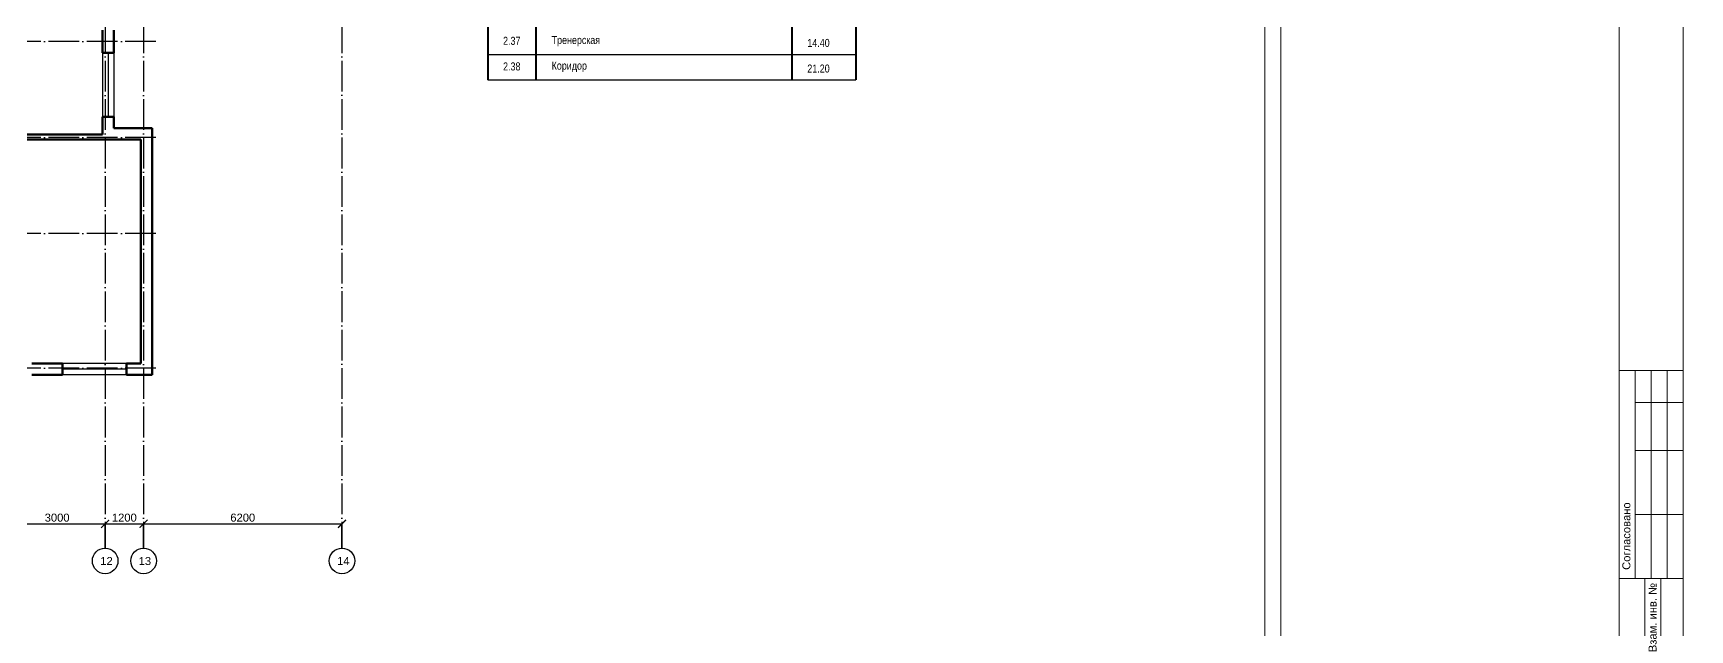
# Model space of a CAD drawing. Header units: millimetres. Extents: x 1982 to 10001982, y -1005230 to 4320529.
# Drawn here: x 2424440 to 2476205, y 1198181 to 1216815 of the extents above; entities that cross this region are included whole.
import ezdxf
from ezdxf.enums import TextEntityAlignment as Align

# ---------------------------------------------------------------- set-up
doc = ezdxf.new("R2010")
doc.units = ezdxf.units.MM
doc.linetypes.add('ACAD_ISO04W100', pattern=[30, 24, -3, 0, -3])
for name, color, linetype, lineweight in [('Level 50', 7, 'Continuous', 0), ('Level 63', 7, 'Continuous', 0), ('Стены', 7, 'Continuous', 50)]:
    doc.layers.add(name, color=color, linetype=linetype, lineweight=lineweight)
for name, color, linetype in [('Окна', 127, 'Continuous'), ('Оси', 30, 'Continuous'), ('Осн надпись', 7, 'Continuous'), ('размеры оси', 163, 'Continuous')]:
    doc.layers.add(name, color=color, linetype=linetype)
doc.styles.add('_ТАБЛИЧНЫЙ(1-100)', font='arial.ttf', dxfattribs={"width": 0.8, "height": 300})
doc.styles.get("Standard").update_dxf_attribs({"font": 'arial.ttf'})
doc.styles.add('Style-Arial', font='arial.ttf')
doc.dimstyles.new('100', dxfattribs={"dimtxt": 250, "dimasz": 250, "dimexe": 1.25, "dimexo": 0.625, "dimgap": 65, "dimtad": 1, "dimtxsty": 'Standard', "dimblk": 'ARCHTICK', "dimcen": 250, "dimadec": 0, "dimazin": 0, "dimtfac": 1, "dimtmove": 0, "dimatfit": 3, "dimldrblk": 'ARCHTICK', "dimfxl": 1, "dimarcsym": 0})

# ---------------------------------------------------------------- blocks, each defined once
blk = doc.blocks.new('_ArchTick')
at = {"color": 0, "linetype": 'ByBlock', "const_width": 0.15}
blk.add_lwpolyline([(-0.5, -0.5), (0.5, 0.5)], dxfattribs=at)
blk = doc.blocks.new('*D222')
at = {"layer": 'Defpoints', "color": 0, "lineweight": 0, "transparency": 16777216}
for p in [(2426690, 1201491), (2423690, 1200734), (2426690, 1200734)]:
    blk.add_point(p, dxfattribs=at)
at = {"layer": 'размеры оси', "color": 0, "lineweight": -2, "transparency": 16777216}
for p, q in [((2423690, 1200735), (2423690, 1201492)), ((2423690, 1201491), (2426690, 1201491)), ((2426690, 1200735), (2426690, 1201492))]:
    blk.add_line(p, q, dxfattribs=at)
at = {"layer": 'размеры оси', "color": 0, "lineweight": -2, "transparency": 16777216, "xscale": 250, "yscale": 250, "zscale": 250, "rotation": 180}
blk.add_blockref('_ArchTick', (2423690, 1201491), dxfattribs=at)
at = {"layer": 'размеры оси', "color": 0, "lineweight": -2, "transparency": 16777216, "xscale": 250, "yscale": 250, "zscale": 250}
blk.add_blockref('_ArchTick', (2426690, 1201491), dxfattribs=at)
at = {"layer": 'размеры оси', "color": 0, "transparency": 16777216, "insert": (2425190, 1201684), "char_height": 250, "attachment_point": 5}
blk.add_mtext('3000', dxfattribs=at)
blk = doc.blocks.new('*D223')
at = {"layer": 'Defpoints', "color": 0, "lineweight": 0, "transparency": 16777216}
for p in [(2427890, 1201491), (2426690, 1200734), (2427890, 1200734)]:
    blk.add_point(p, dxfattribs=at)
at = {"layer": 'размеры оси', "color": 0, "lineweight": -2, "transparency": 16777216}
for p, q in [((2426690, 1200735), (2426690, 1201492)), ((2426690, 1201491), (2427890, 1201491)), ((2427890, 1200735), (2427890, 1201492))]:
    blk.add_line(p, q, dxfattribs=at)
at = {"layer": 'размеры оси', "color": 0, "lineweight": -2, "transparency": 16777216, "xscale": 250, "yscale": 250, "zscale": 250, "rotation": 180}
blk.add_blockref('_ArchTick', (2426690, 1201491), dxfattribs=at)
at = {"layer": 'размеры оси', "color": 0, "lineweight": -2, "transparency": 16777216, "xscale": 250, "yscale": 250, "zscale": 250}
blk.add_blockref('_ArchTick', (2427890, 1201491), dxfattribs=at)
at = {"layer": 'размеры оси', "color": 0, "transparency": 16777216, "insert": (2427290, 1201684), "char_height": 250, "attachment_point": 5}
blk.add_mtext('1200', dxfattribs=at)
blk = doc.blocks.new('*D201')
at = {"layer": 'Defpoints', "color": 0, "lineweight": 0, "transparency": 16777216}
for p in [(2434090, 1201491), (2427890, 1200734), (2434090, 1200734)]:
    blk.add_point(p, dxfattribs=at)
at = {"layer": 'размеры оси', "color": 0, "lineweight": -2, "transparency": 16777216}
for p, q in [((2427890, 1200735), (2427890, 1201492)), ((2427890, 1201491), (2434090, 1201491)), ((2434090, 1200735), (2434090, 1201492))]:
    blk.add_line(p, q, dxfattribs=at)
at = {"layer": 'размеры оси', "color": 0, "lineweight": -2, "transparency": 16777216, "xscale": 250, "yscale": 250, "zscale": 250, "rotation": 180}
blk.add_blockref('_ArchTick', (2427890, 1201491), dxfattribs=at)
at = {"layer": 'размеры оси', "color": 0, "lineweight": -2, "transparency": 16777216, "xscale": 250, "yscale": 250, "zscale": 250}
blk.add_blockref('_ArchTick', (2434090, 1201491), dxfattribs=at)
at = {"layer": 'размеры оси', "color": 0, "transparency": 16777216, "insert": (2430990, 1201684), "char_height": 250, "attachment_point": 5}
blk.add_mtext('6200', dxfattribs=at)
blk = doc.blocks.new('*U49')
at = {"color": 7, "linetype": 'Continuous', "lineweight": 0, "flags": 128}
blk.add_lwpolyline([(63.075, 29.7), (63.075, -29.7), (-63.075, -29.7), (-63.075, 29.7), (63.075, 29.7)], close=True, dxfattribs=at)
at = {"layer": 'Level 50', "color": 7, "linetype": 'Continuous', "lineweight": 13}
for p, q in [((-61.075, 29.2), (-61.075, -29.2)), ((62.575, 29.2), (62.575, -29.2))]:
    blk.add_line(p, q, dxfattribs=at)
at = {"layer": 'Level 63', "color": 7, "linetype": 'Continuous', "lineweight": 13}
for p, q in [((-63.075, -14.2), (-61.075, -14.2)), ((-63.075, -14.2), (-63.075, -20.7)), ((-62.575, -14.2), (-62.575, -20.7)), ((-62.075, -14.2), (-62.075, -20.7)), ((-61.575, -14.2), (-61.575, -20.7)), ((-62.575, -15.2), (-61.075, -15.2)), ((-62.575, -16.7), (-61.075, -16.7)), ((-62.575, -18.7), (-61.075, -18.7)), ((-63.075, -20.7), (-61.075, -20.7)), ((-62.275, -20.7), (-61.075, -20.7)), ((-61.775, -29.2), (-61.775, -20.7))]:
    blk.add_line(p, q, dxfattribs=at)
at = {"layer": 'Level 63', "color": 7, "linetype": 'Continuous', "lineweight": 13, "flags": 128}
blk.add_lwpolyline([(-62.275, -29.2), (-62.275, -20.7)], dxfattribs=at)
at = {"layer": 'Level 63', "color": 7, "linetype": 'Continuous', "lineweight": 0, "style": 'Style-Arial'}
for s, p in [('Согласовано', (-62.851, -19.373)), ('Взам. инв. №', (-62.032, -21.916))]:
    blk.add_text(s, height=0.25002, rotation=90, dxfattribs=at).set_placement(p, align=Align.MIDDLE_CENTER)

msp = doc.modelspace()

# ---------------------------------------------------------------- linework, layer by layer
at = {"color": 0, "linetype": 'ByBlock', "lineweight": 40}
for p, q in [((2438644.978, 1247464.856), (2438644.978, 1215352.43)), ((2440144.978, 1247464.856), (2440144.978, 1215352.43)), ((2448144.978, 1247464.856), (2448144.978, 1215352.43)), ((2450144.978, 1247464.856), (2450144.978, 1215352.43))]:
    msp.add_line(p, q, dxfattribs=at)
at = {"color": 0, "linetype": 'ByBlock', "lineweight": -2}
msp.add_line((2438644.978, 1216152.43), (2450144.978, 1216152.43), dxfattribs=at)
at = {"layer": 'Окна'}
for p, q in [((2426610.421, 1216205.29), (2426610.421, 1214205.29)), ((2426785.421, 1216205.29), (2426785.421, 1214205.29)), ((2426960.421, 1216205.29), (2426960.421, 1214205.29)), ((2427360.421, 1206495.29), (2425360.421, 1206495.29)), ((2427360.421, 1206320.29), (2425360.421, 1206320.29)), ((2427360.421, 1206145.29), (2425360.421, 1206145.29))]:
    msp.add_line(p, q, dxfattribs=at)
at = {"layer": 'Оси', "linetype": 'ACAD_ISO04W100', "ltscale": 40}
for p, q in [((2426690.421, 1244755.29), (2426690.421, 1200733.913)), ((2427890.421, 1244755.29), (2427890.421, 1200733.913)), ((2434090.421, 1231555.29), (2434090.421, 1200733.913)), ((2428276.32, 1216555.29), (2343540.724, 1216555.29)), ((2428276.32, 1213555.29), (2343540.724, 1213555.29)), ((2428276.32, 1210555.29), (2343540.724, 1210555.29)), ((2428276.32, 1206355.29), (2343540.724, 1206355.29))]:
    msp.add_line(p, q, dxfattribs=at)
at = {"layer": 'Осн надпись', "ltscale": 40}
for centre in [(2426690.421, 1200333.913), (2427890.421, 1200333.913), (2434090.421, 1200333.913)]:
    msp.add_circle(centre, 400, dxfattribs=at)
at = {"layer": 'размеры оси', "color": 7, "lineweight": 30}
msp.add_line((2438644.978, 1215352.43), (2450144.978, 1215352.43), dxfattribs=at)
at = {"layer": 'Стены'}
for p, q in [((2426610.421, 1216205.29), (2426610.421, 1216905.29)), ((2426960.421, 1216205.29), (2426960.421, 1216905.29)), ((2426610.421, 1216205.29), (2426960.421, 1216205.29)), ((2426610.421, 1214205.29), (2426960.421, 1214205.29)), ((2426610.421, 1214205.29), (2426610.421, 1213655.29)), ((2426960.421, 1213845.29), (2426960.421, 1214205.29)), ((2418310.421, 1213495.29), (2427810.421, 1213495.29)), ((2418310.425, 1213655.29), (2426610.421, 1213655.29)), ((2428160.421, 1213845.29), (2426960.421, 1213845.29)), ((2427810.421, 1206495.29), (2427810.421, 1213495.29)), ((2428160.421, 1206145.29), (2428160.421, 1213845.29)), ((2425360.421, 1206495.29), (2424400.421, 1206495.29)), ((2425360.421, 1206145.29), (2424400.421, 1206145.29)), ((2425360.421, 1206495.29), (2425360.421, 1206145.29)), ((2427810.421, 1206495.29), (2427360.421, 1206495.29)), ((2427360.421, 1206495.29), (2427360.421, 1206145.29)), ((2428160.421, 1206145.29), (2427360.421, 1206145.29))]:
    msp.add_line(p, q, dxfattribs=at)

# ---------------------------------------------------------------- block references
at = {"layer": 'Level 50', "color": 7, "linetype": 'Continuous', "lineweight": 13, "xscale": 1000, "yscale": 1000, "zscale": 1000}
for p in [(2400346.849, 1220481.21), (2537071.824, 1220481.21)]:
    msp.add_blockref('*U49', p, dxfattribs=at)

# ---------------------------------------------------------------- texts
at = {"color": 0, "linetype": 'ByBlock', "lineweight": -2, "char_height": 250, "attachment_point": 5, "style": '_ТАБЛИЧНЫЙ(1-100)'}
for s, insert, width in [('\\pxql;2.37', (2443023.257, 1216574.201), 7800), ('\\pxql;Тренерская', (2447063.596, 1216562.745), 12845.89456), ('14.40', (2448978.902, 1216508.889), 7800), ('\\pxql;2.38', (2443023.257, 1215774.201), 7800), ('\\pxql;Коридор', (2447063.596, 1215762.745), 12845.89456), ('21.20', (2448978.902, 1215708.889), 7800)]:
    msp.add_mtext(s, dxfattribs=dict(at, insert=insert, width=width))
at = {"layer": 'Осн надпись', "char_height": 250, "attachment_point": 1}
for s, insert in [('12', (2426537.881, 1200455.795)), ('13', (2427737.881, 1200455.795)), ('14', (2433937.881, 1200455.795))]:
    msp.add_mtext_dynamic_manual_height_columns(s, width=250, gutter_width=12.5, heights=[0], dxfattribs=dict(at, insert=insert))

# ---------------------------------------------------------------- dimensions: what is measured, and where the dimension line sits
at = {"layer": 'размеры оси'}
for base, p1, p2, picture, middle in [((2426690.421, 1201491.107), (2423690.421, 1200733.913), (2426690.421, 1200733.913), '*D222', (2425190.421, 1201683.835)), ((2427890.421, 1201491.107), (2426690.421, 1200733.913), (2427890.421, 1200733.913), '*D223', (2427290.421, 1201683.75)), ((2434090.421, 1201491.107), (2427890.421, 1200733.913), (2434090.421, 1200733.913), '*D201', (2430990.421, 1201683.75))]:
    dim = msp.add_linear_dim(base=base, p1=p1, p2=p2, dimstyle='100', override={"dimtmove": 1, "dimfxl": 0}, dxfattribs=at)
    dim.commit()
    dim.dimension.update_dxf_attribs({"geometry": picture, "text_midpoint": middle})

doc.saveas('drawing.dxf')
